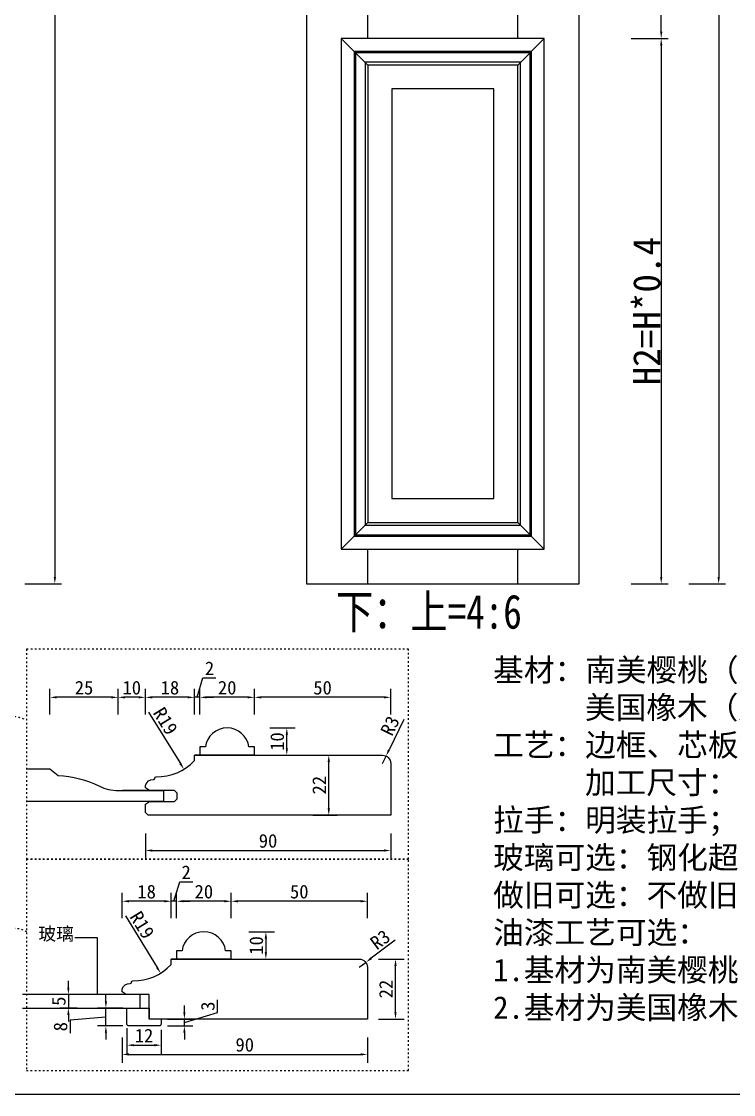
# Model space of a CAD drawing. Header units: millimetres. Extents: x 85186 to 129000, y -77269 to -36327.
# Drawn here: x 100835 to 101880, y -56872 to -55298 of the extents above; entities that cross this region are included whole.
import ezdxf

# ---------------------------------------------------------------- set-up
doc = ezdxf.new("R2010")
doc.units = ezdxf.units.MM
doc.linetypes.add('100', pattern=[30, 12, -18])
doc.layers.add('粗实线', color=7, linetype='Continuous')
doc.styles.get("Standard").update_dxf_attribs({"font": 'SimSun.ttf'})
doc.styles.add('ZB_宋体', font='SimSun.ttf')
doc.styles.add('宋体', font='SimSun.ttf', dxfattribs={"width": 0.8})
doc.dimstyles.new('ZB16-1.0+1倍', dxfattribs={"dimscale": 10, "dimtxt": 2, "dimasz": 0.5, "dimexe": 0.5, "dimexo": 0.625, "dimgap": 0.4, "dimtad": 1, "dimdec": 0, "dimtxsty": 'Standard', "dimblk": 'OBLIQUE', "dimcen": 2.5, "dimclrd": 144, "dimclre": 144, "dimclrt": 4, "dimadec": 0, "dimazin": 0, "dimtfac": 1, "dimtdec": 0, "dimtmove": 1, "dimatfit": 3, "dimfxlon": 1, "dimarcsym": 0})
doc.dimstyles.new('ZB16-1.0+4倍大样', dxfattribs={"dimscale": 10, "dimtxt": 2, "dimasz": 1, "dimexe": 1.25, "dimexo": 0.625, "dimgap": 0.4, "dimtad": 1, "dimdec": 1, "dimlfac": 0.25, "dimtxsty": 'Standard', "dimcen": 2.5, "dimclrd": 144, "dimclre": 144, "dimclrt": 4, "dimadec": 0, "dimazin": 0, "dimtfac": 1, "dimtdec": 1, "dimtmove": 1, "dimatfit": 3, "dimfxlon": 1, "dimarcsym": 0})
doc.dimstyles.new('客来福标注小', dxfattribs={"dimscale": 20, "dimtxt": 2, "dimasz": 0.5, "dimexe": 0.5, "dimexo": 0, "dimgap": 0.05, "dimtad": 1, "dimdec": 0, "dimzin": 0, "dimdsep": 46, "dimtxsty": 'Standard', "dimcen": 0, "dimclrd": 256, "dimclre": 256, "dimclrt": 256, "dimadec": 0, "dimazin": 0, "dimtfac": 1, "dimtdec": 0, "dimtofl": 0, "dimtmove": 1, "dimatfit": 3, "dimfxl": 2.2, "dimfxlon": 1, "dimtolj": 1, "dimtzin": 0, "dimarcsym": 0})

# ---------------------------------------------------------------- blocks, each defined once
blk = doc.blocks.new('*D3027')
at = {"color": 144, "lineweight": -2, "transparency": 16777216}
for p, q in [((101177.2, -56314.4), (101177.2, -56276.9)), ((101377.2, -56314.4), (101377.2, -56276.9)), ((101367.2, -56289.4), (101187.2, -56289.4))]:
    blk.add_line(p, q, dxfattribs=at)
at = {"color": 144, "transparency": 16777216}
for points in [[(101187.2, -56287.8), (101187.2, -56291.1), (101177.2, -56289.4)], [(101367.2, -56287.8), (101367.2, -56291.1), (101377.2, -56289.4)]]:
    blk.add_solid(points, dxfattribs=at)
at = {"layer": 'Defpoints', "color": 0, "transparency": 16777216}
for p in [(101177.2, -56289.4), (101177.2, -56374.3), (101377.2, -56386.3)]:
    blk.add_point(p, dxfattribs=at)
at = {"color": 4, "transparency": 16777216, "insert": (101277.2, -56275.4), "char_height": 20, "attachment_point": 5}
blk.add_mtext('50', dxfattribs=at)
blk = doc.blocks.new('*D3028')
at = {"color": 144, "lineweight": -2, "transparency": 16777216}
for p, q in [((101097.2, -56314.4), (101097.2, -56276.9)), ((101177.2, -56314.4), (101177.2, -56276.9)), ((101167.2, -56289.4), (101107.2, -56289.4))]:
    blk.add_line(p, q, dxfattribs=at)
at = {"color": 144, "transparency": 16777216}
for points in [[(101107.2, -56287.8), (101107.2, -56291.1), (101097.2, -56289.4)], [(101167.2, -56287.8), (101167.2, -56291.1), (101177.2, -56289.4)]]:
    blk.add_solid(points, dxfattribs=at)
at = {"layer": 'Defpoints', "color": 0, "transparency": 16777216}
for p in [(101097.2, -56289.4), (101097.2, -56368.3), (101177.2, -56374.3)]:
    blk.add_point(p, dxfattribs=at)
at = {"color": 4, "transparency": 16777216, "insert": (101137.2, -56275.4), "char_height": 20, "attachment_point": 5}
blk.add_mtext('20', dxfattribs=at)
blk = doc.blocks.new('*D3029')
at = {"color": 144, "lineweight": -2, "transparency": 16777216}
for p, q in [((101093.2, -56289.4), (101101.7, -56260.9)), ((101101.7, -56260.9), (101120.8, -56260.9)), ((101089.2, -56314.4), (101089.2, -56276.9)), ((101097.2, -56314.4), (101097.2, -56276.9)), ((101079.2, -56289.4), (101069.2, -56289.4)), ((101097.2, -56289.4), (101089.2, -56289.4)), ((101097.2, -56289.4), (101089.2, -56289.4)), ((101107.2, -56289.4), (101117.2, -56289.4))]:
    blk.add_line(p, q, dxfattribs=at)
at = {"color": 144, "transparency": 16777216}
for points in [[(101079.2, -56287.8), (101079.2, -56291.1), (101089.2, -56289.4)], [(101107.2, -56287.8), (101107.2, -56291.1), (101097.2, -56289.4)]]:
    blk.add_solid(points, dxfattribs=at)
at = {"layer": 'Defpoints', "color": 0, "transparency": 16777216}
for p in [(101089.2, -56289.4), (101097.2, -56368.3), (101089.2, -56374.3)]:
    blk.add_point(p, dxfattribs=at)
at = {"color": 4, "transparency": 16777216, "insert": (101111.3, -56246.9), "char_height": 20, "attachment_point": 5}
blk.add_mtext('2', dxfattribs=at)
blk = doc.blocks.new('*D3030')
at = {"color": 144, "lineweight": -2, "transparency": 16777216}
for p, q in [((101017.2, -56314.4), (101017.2, -56276.9)), ((101089.2, -56314.4), (101089.2, -56276.9)), ((101079.2, -56289.4), (101027.2, -56289.4))]:
    blk.add_line(p, q, dxfattribs=at)
at = {"color": 144, "transparency": 16777216}
for points in [[(101027.2, -56287.8), (101027.2, -56291.1), (101017.2, -56289.4)], [(101079.2, -56287.8), (101079.2, -56291.1), (101089.2, -56289.4)]]:
    blk.add_solid(points, dxfattribs=at)
at = {"layer": 'Defpoints', "color": 0, "transparency": 16777216}
for p in [(101017.2, -56289.4), (101089.2, -56374.3), (101017.2, -56420.2)]:
    blk.add_point(p, dxfattribs=at)
at = {"color": 4, "transparency": 16777216, "insert": (101053.2, -56275.4), "char_height": 20, "attachment_point": 5}
blk.add_mtext('18', dxfattribs=at)
blk = doc.blocks.new('*D3031')
at = {"color": 144, "lineweight": -2, "transparency": 16777216}
for p, q in [((100977.2, -56314.4), (100977.2, -56276.9)), ((101017.2, -56314.4), (101017.2, -56276.9)), ((101007.2, -56289.4), (100987.2, -56289.4))]:
    blk.add_line(p, q, dxfattribs=at)
at = {"color": 144, "transparency": 16777216}
for points in [[(100987.2, -56287.8), (100987.2, -56291.1), (100977.2, -56289.4)], [(101007.2, -56287.8), (101007.2, -56291.1), (101017.2, -56289.4)]]:
    blk.add_solid(points, dxfattribs=at)
at = {"layer": 'Defpoints', "color": 0, "transparency": 16777216}
for p in [(100977.2, -56289.4), (100977.2, -56426.1), (101017.2, -56420.2)]:
    blk.add_point(p, dxfattribs=at)
at = {"color": 4, "transparency": 16777216, "insert": (100997.2, -56275.4), "char_height": 20, "attachment_point": 5}
blk.add_mtext('10', dxfattribs=at)
blk = doc.blocks.new('*D3032')
at = {"color": 144, "lineweight": -2, "transparency": 16777216}
for p, q in [((100877.2, -56314.4), (100877.2, -56276.9)), ((100977.2, -56314.4), (100977.2, -56276.9)), ((100967.2, -56289.4), (100887.2, -56289.4))]:
    blk.add_line(p, q, dxfattribs=at)
at = {"color": 144, "transparency": 16777216}
for points in [[(100887.2, -56287.8), (100887.2, -56291.1), (100877.2, -56289.4)], [(100967.2, -56287.8), (100967.2, -56291.1), (100977.2, -56289.4)]]:
    blk.add_solid(points, dxfattribs=at)
at = {"layer": 'Defpoints', "color": 0, "transparency": 16777216}
for p in [(100877.2, -56289.4), (100877.2, -56394.1), (100977.2, -56426.1)]:
    blk.add_point(p, dxfattribs=at)
at = {"color": 4, "transparency": 16777216, "insert": (100927.2, -56275.4), "char_height": 20, "attachment_point": 5}
blk.add_mtext('25', dxfattribs=at)
blk = doc.blocks.new('*D3033')
at = {"color": 144, "lineweight": -2, "transparency": 16777216}
for p, q in [((101017.2, -56489.1), (101017.2, -56526.6)), ((101377.2, -56489.1), (101377.2, -56526.6)), ((101027.2, -56514.1), (101367.2, -56514.1))]:
    blk.add_line(p, q, dxfattribs=at)
at = {"color": 144, "transparency": 16777216}
for points in [[(101027.2, -56512.5), (101027.2, -56515.8), (101017.2, -56514.1)], [(101367.2, -56512.5), (101367.2, -56515.8), (101377.2, -56514.1)]]:
    blk.add_solid(points, dxfattribs=at)
at = {"layer": 'Defpoints', "color": 0, "transparency": 16777216}
for p in [(101017.2, -56452.2), (101377.2, -56462.3), (101377.2, -56514.1)]:
    blk.add_point(p, dxfattribs=at)
at = {"color": 4, "transparency": 16777216, "insert": (101197.2, -56500.1), "char_height": 20, "attachment_point": 5}
blk.add_mtext('90', dxfattribs=at)
blk = doc.blocks.new('*D3034')
at = {"color": 144, "lineweight": -2, "transparency": 16777216}
for p, q in [((101199.7, -56334.3), (101237.2, -56334.3)), ((101224.7, -56364.3), (101224.7, -56344.3)), ((101199.7, -56374.3), (101237.2, -56374.3))]:
    blk.add_line(p, q, dxfattribs=at)
at = {"color": 144, "transparency": 16777216}
for points in [[(101223.1, -56344.3), (101226.4, -56344.3), (101224.7, -56334.3)], [(101223.1, -56364.3), (101226.4, -56364.3), (101224.7, -56374.3)]]:
    blk.add_solid(points, dxfattribs=at)
at = {"layer": 'Defpoints', "color": 0, "transparency": 16777216}
for p in [(101137.2, -56334.3), (101224.7, -56334.3), (101133.2, -56374.3)]:
    blk.add_point(p, dxfattribs=at)
at = {"color": 4, "transparency": 16777216, "insert": (101210.7, -56354.3), "char_height": 20, "attachment_point": 5, "rotation": 90}
blk.add_mtext('10', dxfattribs=at)
blk = doc.blocks.new('*D3036')
at = {"color": 144, "lineweight": -2, "transparency": 16777216}
for p, q in [((101262.8, -56374.3), (101298.8, -56374.3)), ((101286.3, -56452.3), (101286.3, -56384.3)), ((101262.8, -56462.3), (101298.8, -56462.3))]:
    blk.add_line(p, q, dxfattribs=at)
at = {"color": 144, "transparency": 16777216}
for points in [[(101284.6, -56384.3), (101288, -56384.3), (101286.3, -56374.3)], [(101284.6, -56452.3), (101288, -56452.3), (101286.3, -56462.3)]]:
    blk.add_solid(points, dxfattribs=at)
at = {"layer": 'Defpoints', "color": 0, "transparency": 16777216}
for p in [(101256.5, -56374.3), (101286.3, -56374.3), (101256.5, -56462.3)]:
    blk.add_point(p, dxfattribs=at)
at = {"color": 4, "transparency": 16777216, "insert": (101272.3, -56418.3), "char_height": 20, "attachment_point": 5, "rotation": 90}
blk.add_mtext('22', dxfattribs=at)
blk = doc.blocks.new('*D3037')
at = {"color": 144, "lineweight": -2, "transparency": 16777216}
for p, q in [((101396.2, -56321.9), (101374.7, -56366.5)), ((101365.2, -56386.3), (101370.4, -56375.5))]:
    blk.add_line(p, q, dxfattribs=at)
at = {"color": 144, "transparency": 16777216}
blk.add_solid([(101373.2, -56365.7), (101376.2, -56367.2), (101370.4, -56375.5)], dxfattribs=at)
at = {"layer": 'Defpoints', "color": 0, "transparency": 16777216}
for p in [(101365.2, -56386.3), (101370.4, -56375.5)]:
    blk.add_point(p, dxfattribs=at)
at = {"color": 4, "transparency": 16777216, "insert": (101376.2, -56331.1), "char_height": 20, "attachment_point": 5, "rotation": 64.2659}
blk.add_mtext('R3', dxfattribs=at)
blk = doc.blocks.new('*D3039')
at = {"lineweight": -2, "transparency": 16777216}
for p, q in [((100840.3, -54122.9), (100894.3, -54122.9)), ((100884.3, -54132.9), (100884.3, -56112.9)), ((100840.3, -56122.9), (100894.3, -56122.9))]:
    blk.add_line(p, q, dxfattribs=at)
at = {"transparency": 16777216}
for points in [[(100882.7, -54132.9), (100886, -54132.9), (100884.3, -54122.9)], [(100882.7, -56112.9), (100886, -56112.9), (100884.3, -56122.9)]]:
    blk.add_solid(points, dxfattribs=at)
at = {"layer": 'Defpoints', "color": 0, "transparency": 16777216}
for p in [(100773.8, -54122.9), (100773.8, -56122.9), (100884.3, -56122.9)]:
    blk.add_point(p, dxfattribs=at)
at = {"transparency": 16777216, "insert": (100863.3, -55122.9), "char_height": 40, "attachment_point": 5, "rotation": 90, "style": 'ZB_宋体'}
blk.add_mtext('\\A1;H', dxfattribs=at)
blk = doc.blocks.new('*D3042')
at = {"lineweight": -2, "transparency": 16777216}
for p, q in [((101814.5, -54122.9), (101868.5, -54122.9)), ((101858.5, -54132.9), (101858.5, -56112.9)), ((101814.5, -56122.9), (101868.5, -56122.9))]:
    blk.add_line(p, q, dxfattribs=at)
at = {"transparency": 16777216}
for points in [[(101856.8, -54132.9), (101860.1, -54132.9), (101858.5, -54122.9)], [(101856.8, -56112.9), (101860.1, -56112.9), (101858.5, -56122.9)]]:
    blk.add_solid(points, dxfattribs=at)
at = {"layer": 'Defpoints', "color": 0, "transparency": 16777216}
for p in [(101748, -54122.9), (101748, -56122.9), (101858.5, -56122.9)]:
    blk.add_point(p, dxfattribs=at)
at = {"transparency": 16777216, "insert": (101837.5, -55122.9), "char_height": 40, "attachment_point": 5, "rotation": 90, "style": 'ZB_宋体'}
blk.add_mtext('\\A1;H', dxfattribs=at)
blk = doc.blocks.new('*D3043')
at = {"lineweight": -2, "transparency": 16777216}
for p, q in [((101730.1, -55322.9), (101784.1, -55322.9)), ((101774.1, -55332.9), (101774.1, -56112.9)), ((101730.1, -56122.9), (101784.1, -56122.9))]:
    blk.add_line(p, q, dxfattribs=at)
at = {"transparency": 16777216}
for points in [[(101772.5, -55332.9), (101775.8, -55332.9), (101774.1, -55322.9)], [(101772.5, -56112.9), (101775.8, -56112.9), (101774.1, -56122.9)]]:
    blk.add_solid(points, dxfattribs=at)
at = {"layer": 'Defpoints', "color": 0, "transparency": 16777216}
for p in [(101643.6, -55322.9), (101703.6, -56122.9), (101774.1, -56122.9)]:
    blk.add_point(p, dxfattribs=at)
at = {"transparency": 16777216, "insert": (101753.1, -55722.9), "char_height": 40, "attachment_point": 5, "rotation": 90, "style": 'ZB_宋体'}
blk.add_mtext('\\A1;H2=H*0.4', dxfattribs=at)
blk = doc.blocks.new('*D3044')
at = {"lineweight": -2, "transparency": 16777216}
for p, q in [((101730.1, -54122.9), (101784.1, -54122.9)), ((101774.1, -55312.9), (101774.1, -54132.9)), ((101730.1, -55322.9), (101784.1, -55322.9))]:
    blk.add_line(p, q, dxfattribs=at)
at = {"transparency": 16777216}
for points in [[(101772.5, -54132.9), (101775.8, -54132.9), (101774.1, -54122.9)], [(101772.5, -55312.9), (101775.8, -55312.9), (101774.1, -55322.9)]]:
    blk.add_solid(points, dxfattribs=at)
at = {"layer": 'Defpoints', "color": 0, "transparency": 16777216}
for p in [(101643.6, -54122.9), (101774.1, -54122.9), (101643.6, -55322.9)]:
    blk.add_point(p, dxfattribs=at)
at = {"transparency": 16777216, "insert": (101753.1, -54722.9), "char_height": 40, "attachment_point": 5, "rotation": 90, "style": 'ZB_宋体'}
blk.add_mtext('\\A1;H1=H*0.6', dxfattribs=at)
blk = doc.blocks.new('*D3049')
at = {"color": 144, "lineweight": -2, "transparency": 16777216}
blk.add_line((101022, -56311.1), (101068.5, -56386.4), dxfattribs=at)
at = {"color": 144, "transparency": 16777216}
blk.add_solid([(101069.9, -56385.6), (101067.1, -56387.3), (101073.7, -56394.9)], dxfattribs=at)
at = {"layer": 'Defpoints', "color": 0, "transparency": 16777216}
for p in [(101034.4, -56331.2), (101073.7, -56394.9)]:
    blk.add_point(p, dxfattribs=at)
at = {"color": 4, "transparency": 16777216, "insert": (101046.6, -56324.3), "char_height": 20, "attachment_point": 5, "rotation": 301.665}
blk.add_mtext('R19', dxfattribs=at)
blk = doc.blocks.new('*D3054')
at = {"color": 144, "lineweight": -2, "transparency": 16777216}
for p, q in [((101143, -56613.6), (101143, -56576.1)), ((101343, -56613.6), (101343, -56576.1)), ((101333, -56588.6), (101153, -56588.6))]:
    blk.add_line(p, q, dxfattribs=at)
at = {"color": 144, "transparency": 16777216}
for points in [[(101153, -56586.9), (101153, -56590.2), (101143, -56588.6)], [(101333, -56586.9), (101333, -56590.2), (101343, -56588.6)]]:
    blk.add_solid(points, dxfattribs=at)
at = {"layer": 'Defpoints', "color": 0, "transparency": 16777216}
for p in [(101143, -56588.6), (101143, -56673.4), (101343, -56685.4)]:
    blk.add_point(p, dxfattribs=at)
at = {"color": 4, "transparency": 16777216, "insert": (101243, -56574.6), "char_height": 20, "attachment_point": 5}
blk.add_mtext('50', dxfattribs=at)
blk = doc.blocks.new('*D3055')
at = {"color": 144, "lineweight": -2, "transparency": 16777216}
for p, q in [((101063, -56613.6), (101063, -56576.1)), ((101143, -56613.6), (101143, -56576.1)), ((101133, -56588.6), (101073, -56588.6))]:
    blk.add_line(p, q, dxfattribs=at)
at = {"color": 144, "transparency": 16777216}
for points in [[(101073, -56586.9), (101073, -56590.2), (101063, -56588.6)], [(101133, -56586.9), (101133, -56590.2), (101143, -56588.6)]]:
    blk.add_solid(points, dxfattribs=at)
at = {"layer": 'Defpoints', "color": 0, "transparency": 16777216}
for p in [(101063, -56588.6), (101063, -56667.4), (101143, -56673.4)]:
    blk.add_point(p, dxfattribs=at)
at = {"color": 4, "transparency": 16777216, "insert": (101103, -56574.6), "char_height": 20, "attachment_point": 5}
blk.add_mtext('20', dxfattribs=at)
blk = doc.blocks.new('*D3056')
at = {"color": 144, "lineweight": -2, "transparency": 16777216}
for p, q in [((101059, -56588.6), (101067.5, -56560.1)), ((101067.5, -56560.1), (101086.6, -56560.1)), ((101055, -56613.6), (101055, -56576.1)), ((101063, -56613.6), (101063, -56576.1)), ((101045, -56588.6), (101035, -56588.6)), ((101063, -56588.6), (101055, -56588.6)), ((101063, -56588.6), (101055, -56588.6)), ((101073, -56588.6), (101083, -56588.6))]:
    blk.add_line(p, q, dxfattribs=at)
at = {"color": 144, "transparency": 16777216}
for points in [[(101045, -56586.9), (101045, -56590.2), (101055, -56588.6)], [(101073, -56586.9), (101073, -56590.2), (101063, -56588.6)]]:
    blk.add_solid(points, dxfattribs=at)
at = {"layer": 'Defpoints', "color": 0, "transparency": 16777216}
for p in [(101055, -56588.6), (101063, -56667.4), (101055, -56673.4)]:
    blk.add_point(p, dxfattribs=at)
at = {"color": 4, "transparency": 16777216, "insert": (101077, -56546.1), "char_height": 20, "attachment_point": 5}
blk.add_mtext('2', dxfattribs=at)
blk = doc.blocks.new('*D3057')
at = {"color": 144, "lineweight": -2, "transparency": 16777216}
for p, q in [((100983, -56613.6), (100983, -56576.1)), ((101055, -56613.6), (101055, -56576.1)), ((101045, -56588.6), (100993, -56588.6))]:
    blk.add_line(p, q, dxfattribs=at)
at = {"color": 144, "transparency": 16777216}
for points in [[(100993, -56586.9), (100993, -56590.2), (100983, -56588.6)], [(101045, -56586.9), (101045, -56590.2), (101055, -56588.6)]]:
    blk.add_solid(points, dxfattribs=at)
at = {"layer": 'Defpoints', "color": 0, "transparency": 16777216}
for p in [(100983, -56588.6), (101055, -56673.4), (100983, -56719.4)]:
    blk.add_point(p, dxfattribs=at)
at = {"color": 4, "transparency": 16777216, "insert": (101019, -56574.6), "char_height": 20, "attachment_point": 5}
blk.add_mtext('18', dxfattribs=at)
blk = doc.blocks.new('*D3058')
at = {"color": 144, "lineweight": -2, "transparency": 16777216}
for p, q in [((100983, -56788.3), (100983, -56825.8)), ((101343, -56788.3), (101343, -56825.8)), ((100993, -56813.3), (101333, -56813.3))]:
    blk.add_line(p, q, dxfattribs=at)
at = {"color": 144, "transparency": 16777216}
for points in [[(100993, -56811.6), (100993, -56814.9), (100983, -56813.3)], [(101333, -56811.6), (101333, -56814.9), (101343, -56813.3)]]:
    blk.add_solid(points, dxfattribs=at)
at = {"layer": 'Defpoints', "color": 0, "transparency": 16777216}
for p in [(100983, -56751.3), (101343, -56761.4), (101343, -56813.3)]:
    blk.add_point(p, dxfattribs=at)
at = {"color": 4, "transparency": 16777216, "insert": (101163, -56799.3), "char_height": 20, "attachment_point": 5}
blk.add_mtext('90', dxfattribs=at)
blk = doc.blocks.new('*D3059')
at = {"color": 144, "lineweight": -2, "transparency": 16777216}
for p, q in [((101359.2, -56673.4), (101396.7, -56673.4)), ((101384.2, -56751.4), (101384.2, -56683.4)), ((101359.2, -56761.4), (101396.7, -56761.4))]:
    blk.add_line(p, q, dxfattribs=at)
at = {"color": 144, "transparency": 16777216}
for points in [[(101382.6, -56683.4), (101385.9, -56683.4), (101384.2, -56673.4)], [(101382.6, -56751.4), (101385.9, -56751.4), (101384.2, -56761.4)]]:
    blk.add_solid(points, dxfattribs=at)
at = {"layer": 'Defpoints', "color": 0, "transparency": 16777216}
for p in [(101315.2, -56673.4), (101384.2, -56673.4), (101343, -56761.4)]:
    blk.add_point(p, dxfattribs=at)
at = {"color": 4, "transparency": 16777216, "insert": (101370.2, -56717.4), "char_height": 20, "attachment_point": 5, "rotation": 90}
blk.add_mtext('22', dxfattribs=at)
blk = doc.blocks.new('_Oblique')
at = {"color": 0, "linetype": 'ByBlock', "lineweight": -2}
blk.add_line((-0.5, -0.5), (0.5, 0.5), dxfattribs=at)
blk = doc.blocks.new('*D3060')
at = {"color": 144, "lineweight": -2, "transparency": 16777216}
for p, q in [((101383.7, -56645.9), (101348.6, -56672.2)), ((101331, -56685.4), (101340.6, -56678.2))]:
    blk.add_line(p, q, dxfattribs=at)
at = {"color": 144, "transparency": 16777216}
blk.add_solid([(101347.6, -56670.9), (101349.6, -56673.6), (101340.6, -56678.2)], dxfattribs=at)
at = {"layer": 'Defpoints', "color": 0, "transparency": 16777216}
for p in [(101331, -56685.4), (101340.6, -56678.2)]:
    blk.add_point(p, dxfattribs=at)
at = {"color": 4, "transparency": 16777216, "insert": (101361.8, -56644.9), "char_height": 20, "attachment_point": 5, "rotation": 36.8316}
blk.add_mtext('R3', dxfattribs=at)
blk = doc.blocks.new('*D3061')
at = {"color": 144, "lineweight": -2, "transparency": 16777216}
for p, q in [((101169, -56633.4), (101206.5, -56633.4)), ((101194, -56643.4), (101194, -56663.4)), ((101169, -56673.4), (101206.5, -56673.4))]:
    blk.add_line(p, q, dxfattribs=at)
at = {"color": 144, "transparency": 16777216}
for points in [[(101192.3, -56643.4), (101195.7, -56643.4), (101194, -56633.4)], [(101192.3, -56663.4), (101195.7, -56663.4), (101194, -56673.4)]]:
    blk.add_solid(points, dxfattribs=at)
at = {"layer": 'Defpoints', "color": 0, "transparency": 16777216}
for p in [(101103, -56633.4), (101099, -56673.4), (101194, -56673.4)]:
    blk.add_point(p, dxfattribs=at)
at = {"color": 4, "transparency": 16777216, "insert": (101180, -56653.4), "char_height": 20, "attachment_point": 5, "rotation": 90}
blk.add_mtext('10', dxfattribs=at)
blk = doc.blocks.new('*D3062')
at = {"color": 144, "lineweight": -2, "transparency": 16777216}
for p, q in [((100904.2, -56715.2), (100904.2, -56705.2)), ((100908.9, -56725.2), (100891.7, -56725.2)), ((100904.2, -56725.2), (100904.2, -56745.2)), ((100917, -56745.2), (100891.7, -56745.2)), ((100904.2, -56755.2), (100904.2, -56765.2))]:
    blk.add_line(p, q, dxfattribs=at)
at = {"color": 144, "transparency": 16777216}
for points in [[(100902.5, -56715.2), (100905.9, -56715.2), (100904.2, -56725.2)], [(100902.5, -56755.2), (100905.9, -56755.2), (100904.2, -56745.2)]]:
    blk.add_solid(points, dxfattribs=at)
at = {"layer": 'Defpoints', "color": 0, "transparency": 16777216}
for p in [(100915.1, -56725.2), (100904.2, -56745.2), (100923.2, -56745.2)]:
    blk.add_point(p, dxfattribs=at)
at = {"color": 4, "transparency": 16777216, "insert": (100890.2, -56735.2), "char_height": 20, "attachment_point": 5, "rotation": 90}
blk.add_mtext('5', dxfattribs=at)
blk = doc.blocks.new('*D3063')
at = {"color": 144, "lineweight": -2, "transparency": 16777216}
blk.add_line((100987.8, -56610.2), (101034.3, -56685.6), dxfattribs=at)
at = {"color": 144, "transparency": 16777216}
blk.add_solid([(101035.7, -56684.7), (101032.8, -56686.4), (101039.5, -56694.1)], dxfattribs=at)
at = {"layer": 'Defpoints', "color": 0, "transparency": 16777216}
for p in [(101000.2, -56630.4), (101039.5, -56694.1)]:
    blk.add_point(p, dxfattribs=at)
at = {"color": 4, "transparency": 16777216, "insert": (101012.4, -56623.5), "char_height": 20, "attachment_point": 5, "rotation": 301.665}
blk.add_mtext('R19', dxfattribs=at)
blk = doc.blocks.new('*D3064')
at = {"color": 144, "lineweight": -2, "transparency": 16777216}
for p, q in [((100990.2, -56774.7), (100990.2, -56812.2)), ((101040.3, -56777.3), (101040.3, -56812.2)), ((101000.2, -56799.7), (101030.3, -56799.7))]:
    blk.add_line(p, q, dxfattribs=at)
at = {"color": 144, "transparency": 16777216}
for points in [[(101000.2, -56798.1), (101000.2, -56801.4), (100990.2, -56799.7)], [(101030.3, -56798.1), (101030.3, -56801.4), (101040.3, -56799.7)]]:
    blk.add_solid(points, dxfattribs=at)
at = {"layer": 'Defpoints', "color": 0, "transparency": 16777216}
for p in [(100990.2, -56766.5), (101040.3, -56771), (101040.3, -56799.7)]:
    blk.add_point(p, dxfattribs=at)
at = {"color": 4, "transparency": 16777216, "insert": (101015.2, -56785.7), "char_height": 20, "attachment_point": 5}
blk.add_mtext('12', dxfattribs=at)
blk = doc.blocks.new('*D3065')
at = {"color": 144, "lineweight": -2, "transparency": 16777216}
for p, q in [((101122.9, -56751.9), (101122.9, -56733.1)), ((101074.4, -56751.4), (101074.4, -56741.4)), ((101049.4, -56761.4), (101086.9, -56761.4)), ((101074.4, -56766.5), (101122.9, -56751.9)), ((101074.4, -56771.5), (101074.4, -56761.4)), ((101074.4, -56771.5), (101074.4, -56761.4)), ((101049.4, -56771.5), (101086.9, -56771.5)), ((101074.4, -56781.5), (101074.4, -56791.5))]:
    blk.add_line(p, q, dxfattribs=at)
at = {"color": 144, "transparency": 16777216}
for points in [[(101072.8, -56751.4), (101076.1, -56751.4), (101074.4, -56761.4)], [(101072.8, -56781.5), (101076.1, -56781.5), (101074.4, -56771.5)]]:
    blk.add_solid(points, dxfattribs=at)
at = {"layer": 'Defpoints', "color": 0, "transparency": 16777216}
for p in [(101038.7, -56761.4), (101074.4, -56761.4), (101038.7, -56771.5)]:
    blk.add_point(p, dxfattribs=at)
at = {"color": 4, "transparency": 16777216, "insert": (101108.9, -56742.5), "char_height": 20, "attachment_point": 5, "rotation": 90}
blk.add_mtext('3', dxfattribs=at)
blk = doc.blocks.new('*D3066')
at = {"color": 144, "lineweight": -2, "transparency": 16777216}
for p, q in [((100959.2, -56735.2), (100959.2, -56725.2)), ((100984.2, -56745.2), (100946.7, -56745.2)), ((100959.2, -56771.5), (100959.2, -56745.2)), ((100959.2, -56771.5), (100959.2, -56745.2)), ((100959.2, -56758.4), (100906.7, -56762.9)), ((100906.7, -56762.9), (100906.7, -56782.3)), ((100984.2, -56771.5), (100946.7, -56771.5)), ((100959.2, -56781.5), (100959.2, -56791.5))]:
    blk.add_line(p, q, dxfattribs=at)
at = {"color": 144, "transparency": 16777216}
for points in [[(100957.6, -56735.2), (100960.9, -56735.2), (100959.2, -56745.2)], [(100957.6, -56781.5), (100960.9, -56781.5), (100959.2, -56771.5)]]:
    blk.add_solid(points, dxfattribs=at)
at = {"layer": 'Defpoints', "color": 0, "transparency": 16777216}
for p in [(100959.2, -56745.2), (100999, -56745.2), (101000, -56771.5)]:
    blk.add_point(p, dxfattribs=at)
at = {"color": 4, "transparency": 16777216, "insert": (100892.7, -56772.6), "char_height": 20, "attachment_point": 5, "rotation": 90}
blk.add_mtext('8', dxfattribs=at)

msp = doc.modelspace()

# ---------------------------------------------------------------- linework, layer by layer
at = {"color": 250}
for p, q in [((101343.604, -55322.858), (101343.604, -55272.969)), ((101563.604, -55322.858), (101563.604, -55272.969)), ((101343.604, -56122.858), (101343.604, -56071.858)), ((101563.604, -56122.858), (101563.604, -56071.858))]:
    msp.add_line(p, q, dxfattribs=at)
at = {"color": 2}
for p, q in [((100982.959, -56721.218), (100982.959, -56717.523)), ((100988.959, -56725.218), (100982.959, -56721.218)), ((101022.959, -56725.218), (100988.959, -56725.218)), ((101022.959, -56761.421), (101022.959, -56725.218))]:
    msp.add_line(p, q, dxfattribs=at)
at = {"color": 0}
msp.add_lwpolyline([(99904.871, -53983.433), (102921.969, -53983.433), (102921.969, -56872.127), (99904.871, -56872.127)], close=True, dxfattribs=at)
for points in [[(101253.604, -56122.858), (101653.604, -56122.858), (101653.604, -54122.858), (101253.604, -54122.858)], [(101304.604, -56071.858), (101602.604, -56071.858), (101602.604, -55322.858), (101304.604, -55322.858)], [(101323.604, -56052.858), (101583.604, -56052.858), (101583.604, -55341.858), (101323.604, -55341.858)], [(101343.604, -56032.858), (101563.604, -56032.858), (101563.604, -55361.858), (101343.604, -55361.858)], [(101378.604, -55997.858), (101528.604, -55997.858), (101528.604, -55396.858), (101378.604, -55396.858)]]:
    msp.add_lwpolyline(points, close=True)
for points in [[(101343.604, -55361.858), (101304.604, -55322.858)], [(101563.604, -55361.858), (101602.604, -55322.858)], [(101343.604, -56032.858), (101304.604, -56071.858)], [(101602.604, -56071.858), (101563.604, -56032.858)]]:
    msp.add_lwpolyline(points)
at = {"color": 250}
for points in [[(101325.604, -56050.858), (101581.604, -56050.858), (101581.604, -55343.858), (101325.604, -55343.858)], [(101339.604, -56036.858), (101567.604, -56036.858), (101567.604, -55357.858), (101339.604, -55357.858)]]:
    msp.add_lwpolyline(points, close=True, dxfattribs=at)
at = {"color": 251, "linetype": '100', "ltscale": 0.2}
for points in [[(101403.309, -56218.761), (100842.774, -56218.761), (100842.774, -56526.622), (101403.309, -56526.622)], [(101403.309, -56526.622), (100842.774, -56526.622), (100842.774, -56836.87), (101403.309, -56836.87)]]:
    msp.add_lwpolyline(points, close=True, dxfattribs=at)
at = {"color": 2}
for points in [[(101169.174, -56362.285, 0.875), (101105.174, -56362.285), (101097.174, -56362.285), (101097.174, -56374.285), (101177.174, -56374.285), (101177.174, -56362.285)], [(101134.959, -56661.421, 0.875), (101070.959, -56661.421), (101062.959, -56661.421), (101062.959, -56673.421), (101142.959, -56673.421), (101142.959, -56661.421)]]:
    msp.add_lwpolyline(points, format="xyb", close=True, dxfattribs=at)
for points in [[(101017.174, -56420.233), (101017.174, -56418.081, -0.32493585), (101029.174, -56410.081), (101029.174, -56410.081, 0.41421356), (101031.174, -56408.081), (101031.174, -56408.081, -0.41421356), (101033.174, -56406.081), (101033.174, -56406.081, 0.21232914), (101089.174, -56382.285), (101089.174, -56374.285), (101365.174, -56374.285, -0.41421356), (101377.174, -56386.285), (101377.174, -56462.285), (101021.174, -56462.285), (101017.174, -56458.285), (101017.174, -56446.081), (101023.174, -56442.081), (101059.974, -56442.081), (101063.974, -56438.081), (101063.974, -56430.081), (101059.974, -56426.081), (101023.174, -56426.081), (101017.174, -56422.081), (101017.174, -56418.386)], [(100842.774, -56394.082), (100877.174, -56394.082), (100889.183, -56404.082, -0.10682062), (100949.835, -56419.947, 0.11079369), (100977.174, -56426.081), (101043.974, -56426.081), (101008.374, -56426.081)], [(100982.959, -56719.37), (100982.959, -56717.218, -0.32493585), (100994.959, -56709.218), (100994.959, -56709.218, 0.41421356), (100996.959, -56707.218), (100996.959, -56707.218, -0.41421356), (100998.959, -56705.218), (100998.959, -56705.218, 0.21232914), (101054.959, -56681.421), (101054.959, -56673.421), (101330.959, -56673.421, -0.41421356), (101342.959, -56685.421), (101342.959, -56761.421), (101022.959, -56761.421)], [(101040.255, -56761.421), (101040.255, -56768.53, -0.41421356), (101037.255, -56771.53), (100993.176, -56771.53, -0.41421356), (100990.176, -56768.53), (100990.176, -56745.218), (101022.959, -56745.218), (101022.959, -56761.455)]]:
    msp.add_lwpolyline(points, format="xyb", dxfattribs=at)
for points in [[(101177.174, -56374.285), (101089.174, -56374.285)], [(101043.974, -56426.081), (100983.546, -56426.081), (101043.974, -56426.081), (101043.974, -56442.081), (100842.774, -56442.081)], [(101142.959, -56673.421), (101054.959, -56673.421)]]:
    msp.add_lwpolyline(points, dxfattribs=at)
at = {"color": 5}
msp.add_lwpolyline([(100836.654, -56745.218), (101009.759, -56745.218), (101009.759, -56725.218), (100836.654, -56725.218)], dxfattribs=at)
at = {"color": 251, "linetype": '100', "ltscale": 0.2}
for points, knots in [([(100687.118, -56276.417), (100712.066, -56313.51), (100751.328, -56371.887), (100810.888, -56312.212), (100835.686, -56318.977), (100842.774, -56322.655)], [0, 0, 0, 0, 104.12393614, 163.86704004, 188.21827368, 188.21827368, 188.21827368, 188.21827368]), ([(100689.729, -56590.545), (100713.813, -56626.292), (100752.477, -56680.983), (100810.888, -56622.46), (100835.686, -56629.225), (100842.774, -56632.903)], [3.6326178, 3.6326178, 3.6326178, 3.6326178, 104.12393614, 163.86704004, 188.21827368, 188.21827368, 188.21827368, 188.21827368])]:
    msp.add_open_spline(points, degree=3, knots=knots, dxfattribs=at)

# ---------------------------------------------------------------- texts
at = {"color": 0, "insert": (101297.034, -56138.684), "char_height": 50, "width": 365.74022, "attachment_point": 1, "style": '宋体'}
msp.add_mtext('下：上=4:6', dxfattribs=at)
at = {"lineweight": 25, "insert": (101527.536, -56232.812), "char_height": 33, "width": 1742.8594, "attachment_point": 1, "style": 'ZB_宋体'}
msp.add_mtext('基材：南美樱桃（默认封闭漆，可选开放漆）\\P      美国橡木（默认开放漆，可选封闭漆）\\P工艺：边框、芯板铣型拼装，默认做旧工艺\\P      加工尺寸：1601mm≤H≤2400mm/300mm≤W≤600mm；\\P拉手：明装拉手；\\P玻璃可选：钢化超白玻璃、钢化超白长虹玻璃\\P做旧可选：不做旧/做旧（默认做旧）\\P油漆工艺可选：\\P1.基材为南美樱桃时（默认封闭漆，可选开放漆）\\P2.基材为美国橡木时（默认开放漆，可选封闭漆）', dxfattribs=at)
at = {"layer": '粗实线', "insert": (100912.432, -56626.769), "char_height": 19.2, "width": 164.2076, "attachment_point": 3}
msp.add_mtext('{\\fSimSun|b0|i0|c134|p2;玻璃}', dxfattribs=at)

# ---------------------------------------------------------------- dimensions: what is measured, and where the dimension line sits
at = {"color": 0}
for base, p1, p2, text, picture, middle in [((100884.328, -56122.858), (100773.848, -54122.858), (100773.848, -56122.858), 'H', '*D3039', (100863.328, -55122.858)), ((101774.118, -54122.858), (101643.604, -55322.858), (101643.604, -54122.858), 'H1=H*0.6', '*D3044', (101753.118, -54722.858)), ((101858.472, -56122.858), (101747.991, -54122.858), (101747.991, -56122.858), 'H', '*D3042', (101837.472, -55122.858)), ((101774.118, -56122.858), (101643.604, -55322.858), (101703.604, -56122.858), 'H2=H*0.4', '*D3043', (101753.118, -55722.858))]:
    dim = msp.add_linear_dim(base=base, p1=p1, p2=p2, angle=90, text=text, dimstyle='客来福标注小', override={"dimtxsty": 'ZB_宋体'}, dxfattribs=at)
    dim.commit()
    dim.dimension.update_dxf_attribs({"geometry": picture, "text_midpoint": middle})
at = {"color": 2}
for base, p1, p2, angle, picture, middle in [((101089.174, -56289.442), (101097.174, -56368.285), (101089.174, -56374.285), 180, '*D3029', (101105.724, -56246.942)), ((100877.174, -56289.442), (100977.174, -56426.081), (100877.174, -56394.082), 180, '*D3032', (100927.174, -56275.442)), ((101017.174, -56289.442), (101089.174, -56374.285), (101017.174, -56420.233), 180, '*D3030', (101053.174, -56275.442)), ((101097.174, -56289.442), (101177.174, -56374.285), (101097.174, -56368.285), 180, '*D3028', (101137.174, -56275.442)), ((101177.174, -56289.442), (101377.174, -56386.285), (101177.174, -56374.285), 180, '*D3027', (101277.174, -56275.442)), ((101224.731, -56334.285), (101133.174, -56374.285), (101137.174, -56334.285), 90, '*D3034', (101210.731, -56354.285)), ((101286.29, -56374.285), (101256.51, -56462.285), (101256.51, -56374.285), 90, '*D3036', (101272.29, -56418.285)), ((101377.174, -56514.122), (101017.174, -56452.183), (101377.174, -56462.285), 180, '*D3033', (101197.174, -56500.122)), ((101054.959, -56588.578), (101062.959, -56667.421), (101054.959, -56673.421), 180, '*D3056', (101071.509, -56546.078)), ((100982.959, -56588.578), (101054.959, -56673.421), (100982.959, -56719.37), 180, '*D3057', (101018.959, -56574.578)), ((101062.959, -56588.578), (101142.959, -56673.421), (101062.959, -56667.421), 180, '*D3055', (101102.959, -56574.578)), ((101142.959, -56588.578), (101342.959, -56685.421), (101142.959, -56673.421), 180, '*D3054', (101242.959, -56574.578)), ((101194.001, -56673.421), (101102.959, -56633.421), (101098.959, -56673.421), 90, '*D3061', (101180.001, -56653.421)), ((101384.241, -56673.421), (101342.959, -56761.421), (101315.189, -56673.421), 90, '*D3059', (101370.241, -56717.421)), ((100904.2, -56745.218), (100915.126, -56725.218), (100923.206, -56745.218), 90, '*D3062', (100890.2, -56735.218)), ((101342.959, -56813.259), (100982.959, -56751.32), (101342.959, -56761.421), 180, '*D3058', (101162.959, -56799.259))]:
    dim = msp.add_linear_dim(base=base, p1=p1, p2=p2, angle=angle, dimstyle='ZB16-1.0+4倍大样', dxfattribs=at)
    dim.commit()
    dim.dimension.update_dxf_attribs({"geometry": picture, "text_midpoint": middle})
dim = msp.add_linear_dim(base=(100977.174, -56289.442), p1=(101017.174, -56420.233), p2=(100977.174, -56426.081), angle=180, dimstyle='ZB16-1.0+4倍大样', dxfattribs=at)
dim.commit()
dim.dimension.update_dxf_attribs({"geometry": '*D3031', "text_midpoint": (100997.174, -56289.442), "dimtype": 160})
for center, mpoint, picture, middle in [((101034.419, -56331.22), (101073.723, -56394.945), '*D3049', (101034.701, -56331.678)), ((101000.204, -56630.357), (101039.508, -56694.082), '*D3063', (101000.486, -56630.815))]:
    dim = msp.add_radius_dim(center=center, mpoint=mpoint, text='R19', dimstyle='ZB16-1.0+4倍大样', dxfattribs=at)
    dim.commit()
    dim.dimension.update_dxf_attribs({"geometry": picture, "text_midpoint": middle, "dimtype": 164})
dim = msp.add_radius_dim(center=(101365.174, -56386.285), mpoint=(101370.384, -56375.475), dimstyle='ZB16-1.0+4倍大样', dxfattribs=at)
dim.commit()
dim.dimension.update_dxf_attribs({"geometry": '*D3037', "text_midpoint": (101388.836, -56337.194), "dimtype": 164})
dim = msp.add_radius_dim(center=(101330.959, -56685.421), mpoint=(101340.563, -56678.228), dimstyle='ZB16-1.0+4倍大样', dxfattribs=at)
dim.commit()
dim.dimension.update_dxf_attribs({"geometry": '*D3060', "text_midpoint": (101361.755, -56644.866)})
dim = msp.add_linear_dim(base=(100959.244, -56745.218), p1=(101000.007, -56771.53), p2=(100998.995, -56745.218), angle=90, text='8', dimstyle='ZB16-1.0+4倍大样', dxfattribs=at)
dim.commit()
dim.dimension.update_dxf_attribs({"geometry": '*D3066', "text_midpoint": (100906.744, -56766.943), "dimtype": 160})
dim = msp.add_linear_dim(base=(101074.434, -56761.421), p1=(101038.709, -56771.53), p2=(101038.709, -56761.421), angle=90, text='3', dimstyle='ZB16-1.0+4倍大样', dxfattribs=at)
dim.commit()
dim.dimension.update_dxf_attribs({"geometry": '*D3065', "text_midpoint": (101108.934, -56747.926)})
dim = msp.add_linear_dim(base=(101040.255, -56799.738), p1=(100990.176, -56766.469), p2=(101040.255, -56771.016), text='12', dimstyle='ZB16-1.0+4倍大样', dxfattribs=at)
dim.commit()
dim.dimension.update_dxf_attribs({"geometry": '*D3064', "text_midpoint": (101015.216, -56785.738)})

# ---------------------------------------------------------------- leaders
msp.add_leader([(100947.14, -56725.218), (100947.14, -56642.266), (100913.565, -56642.266)], dimstyle='ZB16-1.0+1倍', override={"dimgap": 0.4, "dimtad": 0}, dxfattribs=at)

doc.saveas('drawing.dxf')
